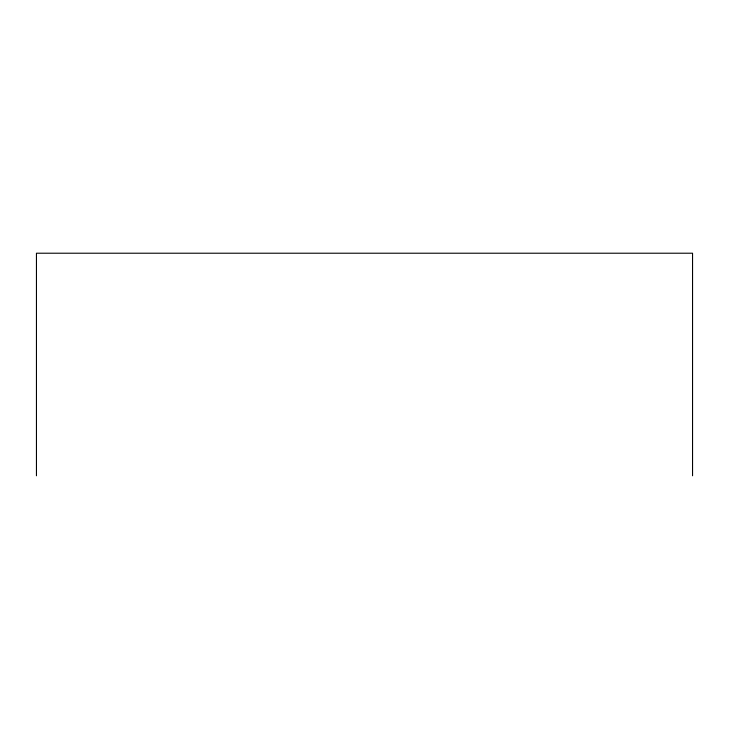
<?xml version="1.0" encoding="UTF-8"?>
<svg xmlns="http://www.w3.org/2000/svg" width="729" height="729" viewBox="0 0 729 729"><rect width="100%" height="100%" fill="white"/><g stroke="black" fill="none" stroke-linecap="round" stroke-linejoin="round"><path stroke-width="1.09" d="M692.55 475.782L692.55 253.218L36.45 253.218L36.45 475.782"/></g></svg>
